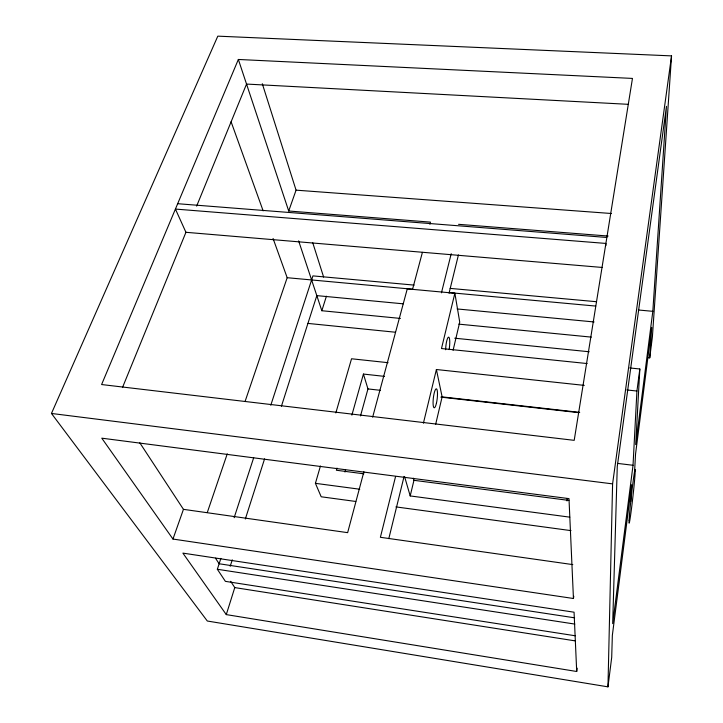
<?xml version="1.0" encoding="UTF-8"?>
<svg xmlns="http://www.w3.org/2000/svg" width="723" height="723" viewBox="0 0 723 723"><rect width="100%" height="100%" fill="white"/><g stroke="black" fill="none" stroke-linecap="round" stroke-linejoin="round"><path stroke-width="1.08" d="M605.883 245.639L605.901 243.434L175.418 209.074L185.938 232.3L602.304 267.456M607.962 686.85L612.589 483.877L671.54 55.888L217.804 36.15L51.46 413.457L207.311 621.021L607.962 686.85L611.703 657.397L612.345 635.39L631.631 484.69L630.754 501.554M639.828 368.983L635.698 444.6L652.824 311.324L666.461 106.353L617.261 466.606L612.688 623.624L633.032 465.278L636.927 391.035L639.828 368.983L629.742 367.944M634.586 471.495L635.544 454.08L651.748 327.438L649.724 357.858L647.483 357.632M671.54 55.888L652.417 336.665L649.724 357.858M576.701 671.495L574.062 612.2L182.892 553.113L226.281 614.604L576.701 671.495L577.171 668.188M573.447 598.499L568.992 498.626L101.78 438.174L172.969 539.051L573.447 598.499L573.782 596.294M435.698 424.157L442.124 396.873L436.403 369.516L584.274 385.386M453.086 350.303L459.729 322.096L454.866 293.24L407.275 288.866L372.652 417.171M569.796 517.153L410.203 495.933L413.954 480.316L413.357 478.183M423.398 423.208L436.403 369.516M454.866 293.24L441.482 348.54L587.157 363.552M388.802 538.653L404.076 476.421M449.064 293.122L458.436 254.921M395.562 476.529L380.388 537.297L572.806 564.609M441.446 292.842L451.224 253.692M363.895 471.739L347.646 532.652L183.452 509.344L139.801 442.792M412.607 289.073L422.404 252.354M429.896 224.284L430.474 222.124L288.712 211.008L238.355 59.467L632.462 78.418L574.198 440.343L101.6 384.537L238.355 59.467M344.988 472.029L345.585 469.869M360.506 415.906L367.962 388.92L363.425 374.062L384.537 376.385M336.99 468.088L336.385 470.248L363.886 473.818M351.875 415.129L363.425 374.062M355.761 501.464L321.193 496.782L315.418 483.335L320.443 466.01M335.834 412.932L351.541 358.771L388.088 362.684M226.281 614.604L234.776 587.591L230.655 581.31M400.434 318.427L321.834 310.727L326.416 296.177M230.212 566.263L232.273 559.819M245.332 519.006L264.582 458.861M281.419 406.236L316.819 295.617L403.253 303.832M575.246 635.77L225.386 581.355L217.343 569.272L220.886 558.4M234.144 517.704L253.683 457.731M270.782 405.251L312.932 275.888L414.143 285.106M207.275 512.553L227.257 453.836M245.052 401.536L287.176 277.704L273.059 238.454M172.969 539.051L183.452 509.344M288.712 211.008L296.069 190.158L262.295 83.705M122.467 387.573L185.992 232.173M196.647 206.1L246.534 84.067L628.233 104.32M296.069 190.158L611.468 213.511M458.563 224.32L608.133 236.041M177.677 203.705L606.859 237.469M450.122 288.387L596.312 301.699M287.176 277.704L412.679 289.245M448.612 292.544L595.716 306.073M638.31 309.986L652.824 311.324M457.135 308.947L594.08 321.961M458.825 324.139L591.315 337.117M307.944 323.416L395.345 332.219M454.74 338.21L589.209 351.758M626.841 389.95L636.927 391.035M442.124 396.873L579.71 412.363M367.962 388.92L380.298 390.312M440.84 397.126L578.752 412.67M617.379 463.38L633.032 465.278M51.46 413.457L612.589 483.877M413.954 480.316L568.856 500.406M315.418 483.335L359.756 489.227M395.915 506.904L571.007 530.628M574.595 617.822L219.141 563.759L215.49 558.192M217.343 569.272L574.83 624.076M234.776 587.591L575.372 640.903M231.089 121.753L263.145 210.872M298.635 240.876L321.834 310.727M312.77 242.829L323.633 277.072M404.591 476.629L410.203 495.933M445.639 349.751A9.282 1.844 -84.1 0 1 448.603 337.117A9.282 1.844 -84.1 0 1 449.11 349.616M567.022 500.958A26.733 2.196 -83.4 0 1 567.203 498.545M629.1 520.244L629.073 520.822A27.058 0.804 -83.6 0 0 631.504 508.504A27.058 0.804 -83.6 0 0 635.137 472.914L635.165 472.3A27.058 0.804 -83.6 0 0 634.631 471.233L634.541 471.748A27.058 0.804 -83.6 0 0 631.405 495.544A27.058 0.804 -83.6 0 0 629.1 520.244M436.412 403.317A9.544 1.952 -83.6 0 0 436.367 388.82A9.544 1.952 -83.6 0 0 433.068 402.783A9.544 1.952 -83.6 0 0 436.412 403.317"/></g></svg>
